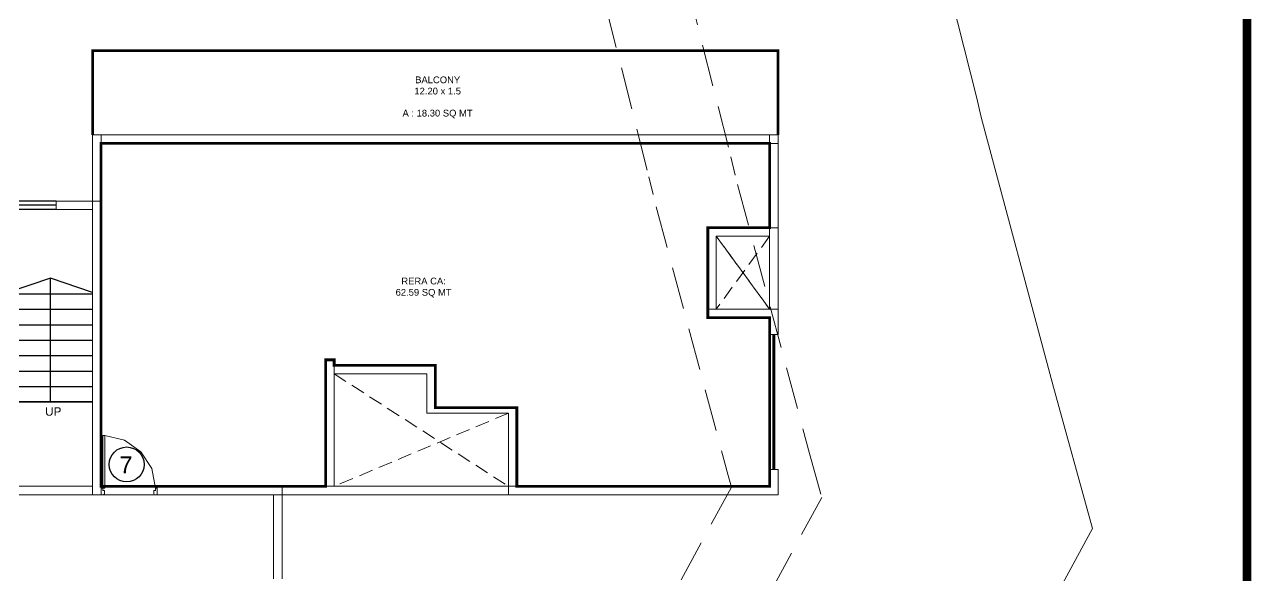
# Model space of a CAD drawing. Header units: inches. Extents: x 27644242 to 29761523, y -859349 to 216979.
# Drawn here: x 29105029 to 29126866, y -793730 to -783928 of the extents above; entities that cross this region are included whole.
import ezdxf

# ---------------------------------------------------------------- set-up
doc = ezdxf.new("R2010")
doc.units = ezdxf.units.IN
doc.header["$MEASUREMENT"] = 0
for name, pattern in [('01-Xref Col Podium Lvl-1$0$HIDDEN', [0.375, 0.25, -0.125]), ('DASHED2', [0.375, 0.25, -0.125]), ('HIDDEN', [0.375, 0.25, -0.125])]:
    doc.linetypes.add(name, pattern=pattern)
doc.layers.get('Defpoints').update_dxf_attribs({"color": 8})
for name, color, linetype, lineweight in [('AHC-A-DUCT', 14, 'HIDDEN', 5), ('DOORS', 1, 'Continuous', 9), ('ELEVATION', 40, 'Continuous', 13), ('RVA Site Boundary', 17, 'Continuous', 15), ('WALL', 7, 'Continuous', 20), ('WINDOW', 162, 'Continuous', 13)]:
    doc.layers.add(name, color=color, linetype=linetype, lineweight=lineweight)
for name, color, linetype in [('KPA Elevation Line 3', 252, 'Continuous'), ('KPA General Plan Line', 1, 'Continuous'), ('KPA Glass', 152, 'Continuous'), ('KPA Stair Line', 253, 'Continuous'), ('KPA Text', 7, 'Continuous'), ('text', 7, 'Continuous')]:
    doc.layers.add(name, color=color, linetype=linetype)
doc.styles.add('AMITS', font='arial.ttf')
doc.styles.get("Standard").update_dxf_attribs({"font": 'swiss.ttf'})

# ---------------------------------------------------------------- blocks, each defined once
blk = doc.blocks.new('A$C69BC79EC')
for p, q in [((980, 3480), (230, 3230)), ((980, 1280), (980, 3480)), ((1730, 3230), (980, 3480)), ((2755, 3480), (2005, 3230)), ((2755, 1280), (2755, 3480)), ((3505, 3230), (2755, 3480))]:
    blk.add_line(p, q)
at = {"layer": 'KPA Elevation Line 3'}
for p, q in [((1730, 1280), (1730, 3480)), ((2005, 3480), (2005, 1280)), ((1730, 3205), (2005, 3205)), ((1730, 1280), (2005, 1280))]:
    blk.add_line(p, q, dxfattribs=at)
at = {"layer": 'KPA General Plan Line'}
blk.add_line((1730, -370), (230, -370), dxfattribs=at)
at = {"layer": 'KPA Glass', "ltscale": 500}
for p, q in [((2855, 4855), (755, 4855)), ((2855, 4780), (755, 4780)), ((2855, 4705), (755, 4705))]:
    blk.add_line(p, q, dxfattribs=at)
at = {"layer": 'KPA Stair Line', "ltscale": 500}
for p, q in [((1730, 3205), (1730, 4705)), ((2005, 3205), (2005, 4705)), ((1730, 1280), (1730, -220)), ((2005, 1280), (2005, -220))]:
    blk.add_line(p, q, dxfattribs=at)
at = {"layer": 'KPA Stair Line'}
for p, q in [((230, 3205), (1730, 3205)), ((2005, 3205), (3505, 3205)), ((230, 2930), (1730, 2930)), ((2005, 2930), (3505, 2930)), ((230, 2655), (1730, 2655)), ((2005, 2655), (3505, 2655)), ((230, 2380), (1730, 2380)), ((2005, 2380), (3505, 2380)), ((230, 2105), (1730, 2105)), ((2005, 2105), (3505, 2105)), ((230, 1830), (1730, 1830)), ((2005, 1830), (3505, 1830)), ((230, 1555), (1730, 1555)), ((2005, 1555), (3505, 1555)), ((230, 1280), (1730, 1280)), ((3505, 1280), (2005, 1280)), ((2005, 1280), (3505, 1280))]:
    blk.add_line(p, q, dxfattribs=at)
at = {"layer": 'WALL', "ltscale": 500}
for p, q in [((755, 4855), (80, 4855)), ((80, -370), (80, 4855)), ((755, 4705), (755, 4855)), ((2855, 4705), (2855, 4855)), ((3655, 4855), (2855, 4855)), ((3655, 4855), (3655, -370)), ((755, 4705), (230, 4705)), ((230, -370), (230, 4705)), ((3505, 4705), (2855, 4705)), ((3505, 4705), (3505, -220)), ((80, -370), (230, -370)), ((1730, -220), (3505, -220)), ((1730, -220), (1730, -370)), ((1730, -370), (3655, -370))]:
    blk.add_line(p, q, dxfattribs=at)
at = {"layer": 'KPA Text', "extrusion": (-0.021168, 5.594e-15, 0.999776)}
for s, p in [('DN', (-1023, 877, -18)), ('UP', (-1035, 2659, -55))]:
    blk.add_text(s, height=150, rotation=90, dxfattribs=at).set_placement(p)
blk = doc.blocks.new('A$C6E20521E-flatten-1')
at = {"layer": 'DOORS', "color": 251}
for p, q in [((30, 115), (30, 1054)), ((70, 1054), (30, 1054)), ((70, 115), (70, 1054)), ((30, 115), (0, 115)), ((0, 0), (0, 115)), ((0, 0), (1000, 0)), ((30, 75), (30, 115)), ((30, 115), (70, 115)), ((60, 75), (30, 75)), ((60, 15), (60, 75)), ((940, 15), (940, 75)), ((940, 75), (970, 75)), ((970, 75), (970, 115)), ((970, 115), (1000, 115)), ((1000, 0), (1000, 115)), ((45, 0), (0, 0)), ((955, 0), (1000, 0))]:
    blk.add_line(p, q, dxfattribs=at)
for points in [[(970, 115), (902, 465), (709, 765), (417, 972), (70, 1054)], [(45, 0), (52, 2), (58, 7), (60, 15)], [(940, 15), (944, 4), (955, 0)]]:
    blk.add_lwpolyline(points, dxfattribs=at)

msp = doc.modelspace()

# ---------------------------------------------------------------- linework, layer by layer
at = {"layer": 'AHC-A-DUCT', "linetype": 'DASHED2', "ltscale": 1000}
for p, q in [((29118290, -787692.7), (29117340, -788992.7)), ((29117340, -787692.7), (29118290, -788992.7)), ((29118290, -788992.9), (29117340, -787692.9)), ((29118290, -787693.4), (29117340, -788992.9)), ((29110540, -790142.7), (29113640, -792142.7)), ((29113640, -790842.7), (29110540, -792142.7))]:
    msp.add_line(p, q, dxfattribs=at)
at = {"layer": 'Defpoints', "linetype": 'Continuous', "const_width": 154.4}
msp.add_lwpolyline([(29126788.6, -768738.9), (29126788.6, -842988.9), (29018201.9, -842988.9), (29018201.9, -768738.9)], close=True, dxfattribs=at)
at = {"layer": 'Defpoints', "ltscale": 500}
msp.add_lwpolyline([(29106390, -792142.9, 50, 50, 0), (29110390, -792142.9, 50, 50, 0), (29110390, -789892.9, 50, 50, 0), (29110540, -789892.9, 50, 50, 0), (29110540, -789992.9, 50, 50, 0), (29112340, -789992.9, 50, 50, 0), (29112340, -790742.9, 50, 50, 0), (29113790, -790742.9, 50, 50, 0), (29113790, -792142.9, 50, 50, 0), (29118290, -792142.9, 50, 50, 0), (29118290, -789142.9, 50, 50, 0), (29117190, -789142.9, 50, 50, 0), (29117190, -787542.9, 50, 50, 0), (29118290, -787542.9, 50, 50, 0), (29118290, -786042.7, 50, 50, 0), (29113690, -786042.7, 50, 50, 0), (29113690, -786042.9, 50, 50, 0), (29109990, -786042.9, 50, 50, 0), (29109990, -786042.9, 50, 50, 0), (29106390, -786042.9, 50, 50, 0), (29106390, -792142.9, 50, 50, 0)], format="xyseb", dxfattribs=at)
at = {"layer": 'ELEVATION', "ltscale": 500, "const_width": 50}
msp.add_lwpolyline([(29106240, -785892.7), (29106240, -784392.7), (29118440, -784392.6), (29118440, -785892.6)], dxfattribs=at)
at = {"layer": 'RVA Site Boundary', "ltscale": 500}
for points in [[(29057284.1, -775323.5), (29071606.4, -775328.8), (29095866.2, -775347.8), (29119500.2, -775446.5), (29121971.6, -785214), (29122057.2, -785578.5)], [(29122057.3, -785578.6), (29123343.6, -790381.2), (29124035.8, -792895.8), (29122695.9, -795366.4), (29124567, -797125.8), (29124797.3, -804286.3), (29122303.6, -809544.3), (29122110.1, -809528.4), (29119356.4, -809220.4), (29119007.7, -809190.1), (29111846.9, -808568.2), (29108805.9, -808179.5), (29108439.6, -808095.6), (29108409.9, -808147.7), (29107959.4, -807914.4), (29107162.4, -807287.6), (29106299.2, -806684.2), (29106186.4, -806097.4), (29106049.1, -806072), (29105689.7, -806005.6), (29097671.5, -804059.2), (29093058.1, -805538.7)]]:
    msp.add_lwpolyline(points, dxfattribs=at)
at = {"layer": 'RVA Site Boundary', "color": 252, "linetype": '01-Xref Col Podium Lvl-1$0$HIDDEN', "ltscale": 3000}
for points in [[(29057289.9, -779823.5), (29071603.8, -779828.8), (29095855, -779847.7), (29115993.3, -779931.9), (29117599.6, -786280.1), (29117676.2, -786606.7)], [(29057291.8, -781323.5), (29071602.9, -781328.8), (29095851.3, -781347.7), (29114824.3, -781427), (29116142.2, -786635.5), (29116215.9, -786949.5)], [(29117719.3, -786775.5), (29119000.8, -791560.5), (29119216.3, -792343.2), (29117087, -796269.2), (29120129.2, -799129.8), (29120264.6, -803342.2), (29119608.6, -804725.4), (29119397.1, -804707), (29112327, -804093), (29110334.5, -803838.3), (29110025.5, -802230.6), (29106866.8, -801647), (29106630, -801603.2), (29097502.8, -799387.6), (29091801.5, -801216), (29090487.2, -801559.2), (29084528.6, -801392.6), (29078614.2, -801587.4), (29077896, -801652.8), (29070594.6, -802069.7), (29062281.5, -802826.4)], [(29116271.7, -787168.7), (29117553.2, -791953.6), (29117609.8, -792159), (29115217.3, -796570.2), (29118649.9, -799797.8), (29118753.7, -803027.5), (29118700, -803140.8), (29112487.1, -802601.2), (29111602.5, -802488.2), (29111305.3, -800941.7), (29107139.4, -800171.9), (29106943.5, -800135.7), (29097446.6, -797830.4), (29091382.7, -799775.1), (29090315.2, -800053.8), (29084524.8, -799891.9), (29078521.4, -800089.6), (29077785.2, -800156.7), (29070483.8, -800573.6), (29062057, -801340.7)]]:
    msp.add_lwpolyline(points, dxfattribs=at)
at = {"layer": 'text', "color": 1, "ltscale": 500}
msp.add_circle((29106848.3, -791755.4), 311.4, dxfattribs=at)
at = {"layer": 'WALL'}
for p, q in [((29106240, -785892.9), (29118440, -785892.9)), ((29106240, -792292.9), (29106240, -785892.9)), ((29106390, -785892.9), (29106390, -792292.9)), ((29106390, -786042.9), (29118440, -786042.9)), ((29117190, -788992.9), (29118290, -788992.9))]:
    msp.add_line(p, q, dxfattribs=at)
at = {"layer": 'WALL', "ltscale": 500}
for p, q in [((29118290, -785892.7), (29118290, -787542.9)), ((29118440, -787542.9), (29118440, -785892.7)), ((29118290, -787542.9), (29117190, -787542.9)), ((29117190, -787542.9), (29117190, -789142.9)), ((29117340, -788017.9), (29117340, -787692.9)), ((29117340, -787692.9), (29118290, -787692.9)), ((29117340, -788992.9), (29117340, -788617.9)), ((29118290, -789142.9), (29117190, -789142.9)), ((29118440, -789442.9), (29118290, -789442.9)), ((29110390, -792142.9), (29110390, -789892.9)), ((29110540, -789892.9), (29110390, -789892.9)), ((29110540, -790892.9), (29110540, -789892.9)), ((29110540, -789992.9), (29112340, -789992.9)), ((29112340, -790742.9), (29112340, -789992.9)), ((29110540, -790142.9), (29112190, -790142.9)), ((29113640, -790842.9), (29112190, -790842.9)), ((29113790, -790742.9), (29112340, -790742.9)), ((29118290, -791842.9), (29118440, -791842.9)), ((29107390, -792292.9), (29107390, -792142.8)), ((29107390, -792292.9), (29107390, -792142.9)), ((29107490, -792142.9), (29107490, -792142.8)), ((29113640, -792142.9), (29118290, -792142.9)), ((29106240, -792292.9), (29106390, -792292.9)), ((29109462.2, -792292.7), (29109462.2, -793792.7)), ((29109612.2, -792292.7), (29109612.2, -793792.7)), ((29110390, -792292.9), (29110540, -792292.9)), ((29113640, -792292.9), (29118440, -792292.9))]:
    msp.add_line(p, q, dxfattribs=at)
at = {"layer": 'WALL', "transparency": 33554687}
for p, q in [((29118290, -789142.9), (29118290, -789442.9)), ((29118440, -788992.9), (29118440, -789442.9)), ((29113640, -790842.9), (29113640, -792292.9)), ((29113790, -790742.9), (29113790, -792142.9)), ((29118290, -791842.9), (29118290, -792142.9)), ((29118440, -791842.9), (29118440, -792292.9))]:
    msp.add_line(p, q, dxfattribs=at)
at = {"layer": 'WALL', "ltscale": 500}
for points in [[(29118440, -788992.9), (29118290, -788992.9), (29118290, -787542.9), (29118440, -787542.9)], [(29117340, -787692.7), (29118290, -787692.7), (29118290, -788992.7), (29117340, -788992.7)], [(29106390, -792292.7), (29109612.2, -792292.7), (29109612.2, -792142.8), (29106390, -792142.8)]]:
    msp.add_lwpolyline(points, close=True, dxfattribs=at)
for points in [[(29110540, -790142.7), (29112190, -790142.7), (29112190, -790842.7), (29113640, -790842.9), (29113640, -792142.9), (29110540, -792142.7), (29110540, -790142.7)], [(29107390, -792142.8), (29113640, -792142.9), (29113640, -792293), (29107390, -792292.9)]]:
    msp.add_lwpolyline(points, dxfattribs=at)
at = {"layer": 'WINDOW', "ltscale": 500, "const_width": 50}
msp.add_lwpolyline([(29118365, -791842.9), (29118365, -789442.9)], dxfattribs=at)

# ---------------------------------------------------------------- block references
at = {"ltscale": 500, "rotation": 359.9999999999999}
msp.add_blockref('A$C69BC79EC', (29102735, -791922.9), dxfattribs=at)
at = {"layer": 'WALL', "ltscale": 500}
msp.add_blockref('A$C6E20521E-flatten-1', (29106390, -792292.9), dxfattribs=at)

# ---------------------------------------------------------------- texts
at = {"layer": 'text', "ltscale": 100, "char_height": 120, "width": 1715.235, "attachment_point": 3, "style": 'AMITS'}
for s, insert in [('\\pxqc;BALCONY\\P12.20 x 1.5', (29113239.4, -784851.9)), ('\\pxqc;A : 18.30 SQ MT', (29113237.6, -785444.3)), ('\\pxqc;RERA CA: \\P62.59 SQ MT', (29112988.9, -788432.1))]:
    msp.add_mtext(s, dxfattribs=dict(at, insert=insert))
at = {"layer": 'text', "color": 1, "ltscale": 100, "insert": (29106462.4, -791610.9), "char_height": 300, "width": 744.906, "attachment_point": 1, "style": 'AMITS'}
msp.add_mtext('\\pxqc;7', dxfattribs=at)

doc.saveas('drawing.dxf')
